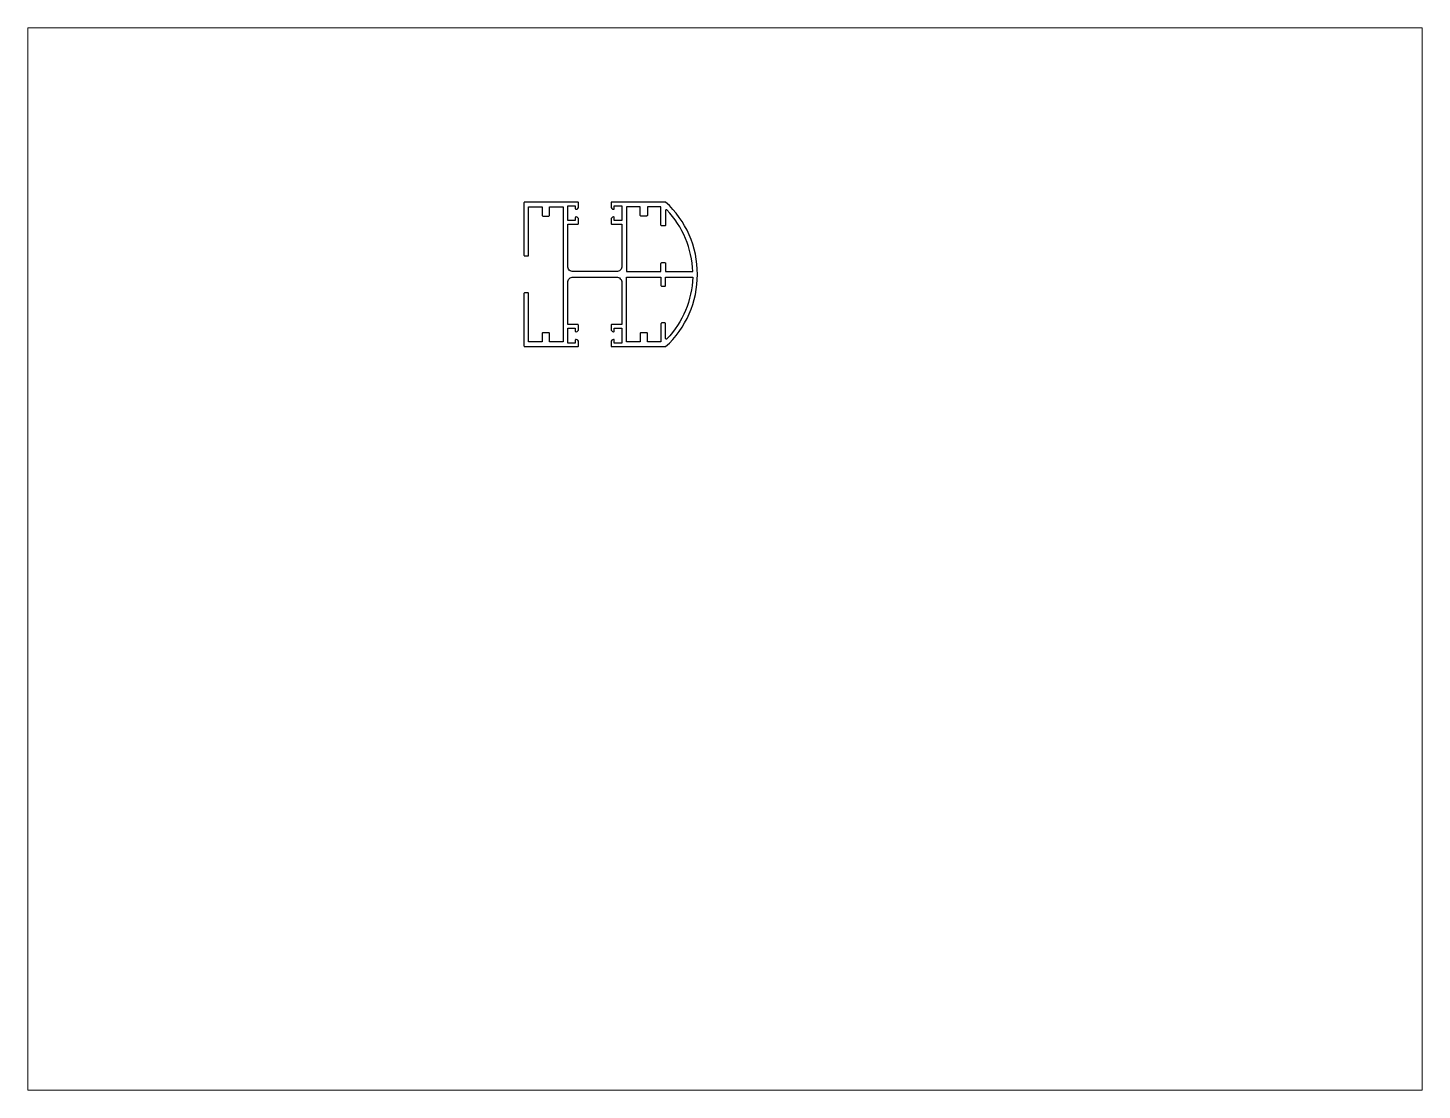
# Paper-space layout 'Layout1' of a CAD drawing. Extents: x 27 to 240, y 20 to 183.
# The model-space entities are those that its viewports show. They can reach past a viewport. Long polylines and large blocks are cut down to what shows.
import ezdxf

# ---------------------------------------------------------------- set-up
doc = ezdxf.new("R2010")
doc.units = 0
doc.header["$LTSCALE"] = 15
doc.layers.get('0').update_dxf_attribs({"linetype": 'CONTINUOUS'})

msp = doc.modelspace()

# ---------------------------------------------------------------- linework, layer by layer
at = {"color": 0, "linetype": 'CONTINUOUS', "ltscale": 0.05}
for points in [[(174.09, 189.05, 0.439999), (174.09, 229.05), (159.19, 229.05, 0.414214), (158.99, 228.85), (158.99, 227.8, 0.387795), (159.67, 227.05, 0.441135), (159.89, 227.25), (159.89, 228.05), (161.99, 228.05), (161.99, 223.95), (159.89, 223.95), (159.89, 224.75, 0.441135), (159.67, 224.95, 0.387795), (158.99, 224.2), (158.99, 223.15, 0.414214), (159.19, 222.95), (161.99, 222.95), (161.99, 211.3, -0.414214), (160.49, 209.8), (148.49, 209.8, -0.414214), (146.99, 211.3), (146.99, 222.95), (149.79, 222.95, 0.414214), (149.99, 223.15), (149.99, 224.2, 0.387795), (149.31, 224.95, 0.441135), (149.09, 224.75), (149.09, 223.95), (146.99, 223.95), (146.99, 228.05), (149.09, 228.05), (149.09, 227.25, 0.441135), (149.31, 227.05, 0.387795), (149.99, 227.8), (149.99, 228.85, 0.414214), (149.79, 229.05), (135.09, 229.05, 0.414214), (134.89, 228.85), (134.89, 214.35, 0.414214), (135.09, 214.15), (135.99, 214.15, 0.414214), (136.19, 214.35), (136.19, 227.75), (139.94, 227.75), (139.94, 225.4, 0.414214), (140.14, 225.2), (141.74, 225.2, 0.414214), (141.94, 225.4), (141.94, 227.75), (145.69, 227.75), (145.69, 190.35), (141.94, 190.35), (141.94, 192.7, 0.414214), (141.74, 192.9), (140.14, 192.9, 0.414214), (139.94, 192.7), (139.94, 190.35), (136.19, 190.35), (136.19, 203.75, 0.414214), (135.99, 203.95), (135.09, 203.95, 0.414214), (134.89, 203.75), (134.89, 189.25, 0.414214), (135.09, 189.05), (149.79, 189.05, 0.414214), (149.99, 189.25), (149.99, 190.3, 0.387795), (149.31, 191.05, 0.441135), (149.09, 190.85), (149.09, 190.05), (146.99, 190.05), (146.99, 194.15), (149.09, 194.15), (149.09, 193.35, 0.441135), (149.31, 193.15, 0.387795), (149.99, 193.9), (149.99, 194.95, 0.414214), (149.79, 195.15), (146.99, 195.15), (146.99, 206.8, -0.414214), (148.49, 208.3), (160.49, 208.3, -0.414214), (161.99, 206.8), (161.99, 195.15), (159.19, 195.15, 0.414214), (158.99, 194.95), (158.99, 193.9, 0.387795), (159.67, 193.15, 0.441135), (159.89, 193.35), (159.89, 194.15), (161.99, 194.15), (161.99, 190.05), (159.89, 190.05), (159.89, 190.85, 0.441135), (159.67, 191.05, 0.387795), (158.99, 190.3), (158.99, 189.25, 0.414214), (159.19, 189.05)], [(169.04, 225.4, -0.414214), (168.84, 225.2), (167.24, 225.2, -0.414214), (167.04, 225.4), (167.04, 227.75), (163.29, 227.75), (163.29, 209.8), (172.79, 209.8), (172.79, 212.1, -0.414214), (172.99, 212.3), (173.89, 212.3, -0.414214), (174.09, 212.1), (174.09, 209.8), (181.58, 209.8, 0.185507), (174.44, 226.89, 0.676407), (174.09, 226.75), (174.09, 222.7, -0.414214), (173.89, 222.5), (172.99, 222.5, -0.414214), (172.79, 222.7), (172.79, 227.75), (169.04, 227.75)], [(172.79, 206, 0.414214), (172.99, 205.8), (173.89, 205.8, 0.414214), (174.09, 206), (174.09, 208.3), (181.58, 208.3, -0.185507), (174.44, 191.2, -0.676407), (174.09, 191.34), (174.09, 195.4, 0.414214), (173.89, 195.6), (172.99, 195.6, 0.414214), (172.79, 195.4), (172.79, 190.35), (169.04, 190.35), (169.04, 192.7, 0.414214), (168.84, 192.9), (167.24, 192.9, 0.414214), (167.04, 192.7), (167.04, 190.35), (163.29, 190.35), (163.29, 208.3), (172.79, 208.3)]]:
    msp.add_lwpolyline(points, format="xyb", close=True, dxfattribs=at)

psp = doc.layouts.get("Layout1")

# ---------------------------------------------------------------- viewports
at = {"layer": '0', "color": 0, "linetype": 'BYBLOCK', "ltscale": 0.05}
psp.add_viewport(center=(133.35, 101.6), size=(213.36, 162.56), view_center_point=(190.51, 130.3), view_height=293.8955, dxfattribs=at)

doc.saveas('drawing.dxf')
